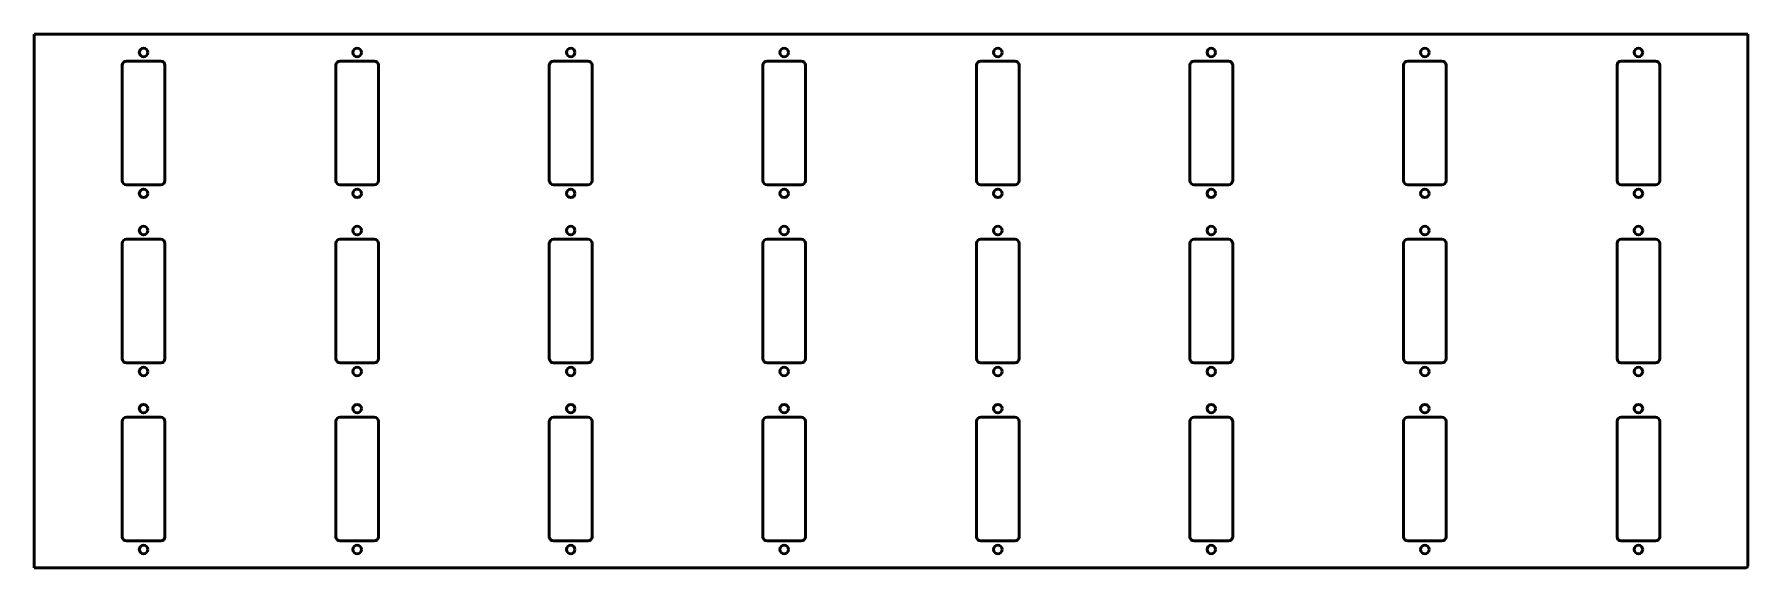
# Model space of a CAD drawing. Header units: millimetres. Extents: x 0 to 2006, y -209 to 416.
import ezdxf

# ---------------------------------------------------------------- set-up
doc = ezdxf.new("R2010")
doc.units = ezdxf.units.MM
doc.layers.add('IV_INTERIOR_PROFILES', color=7, linetype='Continuous', lineweight=50)
doc.layers.add('IV_OUTER_PROFILE', color=7, linetype='Continuous', lineweight=50)

msp = doc.modelspace()

# ---------------------------------------------------------------- linework, layer by layer
at = {"layer": 'IV_INTERIOR_PROFILES'}
for p, q in [((108, 384.2), (148, 384.2)), ((358, 384.2), (398, 384.2)), ((608, 384.2), (648, 384.2)), ((858, 384.2), (898, 384.2)), ((1108, 384.2), (1148, 384.2)), ((1358, 384.2), (1398, 384.2)), ((1608, 384.2), (1648, 384.2)), ((1858, 384.2), (1898, 384.2)), ((103, 244.2), (103, 379.2)), ((153, 379.2), (153, 244.2)), ((353, 244.2), (353, 379.2)), ((403, 379.2), (403, 244.2)), ((603, 244.2), (603, 379.2)), ((653, 379.2), (653, 244.2)), ((853, 244.2), (853, 379.2)), ((903, 379.2), (903, 244.2)), ((1103, 244.2), (1103, 379.2)), ((1153, 379.2), (1153, 244.2)), ((1353, 244.2), (1353, 379.2)), ((1403, 379.2), (1403, 244.2)), ((1603, 244.2), (1603, 379.2)), ((1653, 379.2), (1653, 244.2)), ((1853, 244.2), (1853, 379.2)), ((1903, 379.2), (1903, 244.2)), ((148, 239.2), (108, 239.2)), ((398, 239.2), (358, 239.2)), ((648, 239.2), (608, 239.2)), ((898, 239.2), (858, 239.2)), ((1148, 239.2), (1108, 239.2)), ((1398, 239.2), (1358, 239.2)), ((1648, 239.2), (1608, 239.2)), ((1898, 239.2), (1858, 239.2)), ((103, 35.6), (103, 170.6)), ((108, 175.6), (148, 175.6)), ((153, 170.6), (153, 35.6)), ((353, 35.6), (353, 170.6)), ((358, 175.6), (398, 175.6)), ((403, 170.6), (403, 35.6)), ((603, 35.6), (603, 170.6)), ((608, 175.6), (648, 175.6)), ((653, 170.6), (653, 35.6)), ((853, 35.6), (853, 170.6)), ((858, 175.6), (898, 175.6)), ((903, 170.6), (903, 35.6)), ((1103, 35.6), (1103, 170.6)), ((1108, 175.6), (1148, 175.6)), ((1153, 170.6), (1153, 35.6)), ((1353, 35.6), (1353, 170.6)), ((1358, 175.6), (1398, 175.6)), ((1403, 170.6), (1403, 35.6)), ((1603, 35.6), (1603, 170.6)), ((1608, 175.6), (1648, 175.6)), ((1653, 170.6), (1653, 35.6)), ((1853, 35.6), (1853, 170.6)), ((1858, 175.6), (1898, 175.6)), ((1903, 170.6), (1903, 35.6)), ((148, 30.6), (108, 30.6)), ((398, 30.6), (358, 30.6)), ((648, 30.6), (608, 30.6)), ((898, 30.6), (858, 30.6)), ((1148, 30.6), (1108, 30.6)), ((1398, 30.6), (1358, 30.6)), ((1648, 30.6), (1608, 30.6)), ((1898, 30.6), (1858, 30.6)), ((103, -172.9), (103, -37.9)), ((108, -32.9), (148, -32.9)), ((153, -37.9), (153, -172.9)), ((353, -172.9), (353, -37.9)), ((358, -32.9), (398, -32.9)), ((403, -37.9), (403, -172.9)), ((603, -172.9), (603, -37.9)), ((608, -32.9), (648, -32.9)), ((653, -37.9), (653, -172.9)), ((853, -172.9), (853, -37.9)), ((858, -32.9), (898, -32.9)), ((903, -37.9), (903, -172.9)), ((1103, -172.9), (1103, -37.9)), ((1108, -32.9), (1148, -32.9)), ((1153, -37.9), (1153, -172.9)), ((1353, -172.9), (1353, -37.9)), ((1358, -32.9), (1398, -32.9)), ((1403, -37.9), (1403, -172.9)), ((1603, -172.9), (1603, -37.9)), ((1608, -32.9), (1648, -32.9)), ((1653, -37.9), (1653, -172.9)), ((1853, -172.9), (1853, -37.9)), ((1858, -32.9), (1898, -32.9)), ((1903, -37.9), (1903, -172.9)), ((148, -177.9), (108, -177.9)), ((398, -177.9), (358, -177.9)), ((648, -177.9), (608, -177.9)), ((898, -177.9), (858, -177.9)), ((1148, -177.9), (1108, -177.9)), ((1398, -177.9), (1358, -177.9)), ((1648, -177.9), (1608, -177.9)), ((1898, -177.9), (1858, -177.9))]:
    msp.add_line(p, q, dxfattribs=at)
for centre in [(128, 394.2), (378, 394.2), (628, 394.2), (878, 394.2), (1128, 394.2), (1378, 394.2), (1628, 394.2), (1878, 394.2), (128, 229.2), (378, 229.2), (628, 229.2), (878, 229.2), (1128, 229.2), (1378, 229.2), (1628, 229.2), (1878, 229.2), (128, 185.6), (378, 185.6), (628, 185.6), (878, 185.6), (1128, 185.6), (1378, 185.6), (1628, 185.6), (1878, 185.6), (128, 20.6), (378, 20.6), (628, 20.6), (878, 20.6), (1128, 20.6), (1378, 20.6), (1628, 20.6), (1878, 20.6), (128, -22.9), (378, -22.9), (628, -22.9), (878, -22.9), (1128, -22.9), (1378, -22.9), (1628, -22.9), (1878, -22.9), (128, -187.9), (378, -187.9), (628, -187.9), (878, -187.9), (1128, -187.9), (1378, -187.9), (1628, -187.9), (1878, -187.9)]:
    msp.add_circle(centre, 5, dxfattribs=at)
for centre, start, end in [((108, 379.2), 90, 180), ((148, 379.2), 0, 90), ((358, 379.2), 90, 180), ((398, 379.2), 0, 90), ((608, 379.2), 90, 180), ((648, 379.2), 0, 90), ((858, 379.2), 90, 180), ((898, 379.2), 0, 90), ((1108, 379.2), 90, 180), ((1148, 379.2), 0, 90), ((1358, 379.2), 90, 180), ((1398, 379.2), 0, 90), ((1608, 379.2), 90, 180), ((1648, 379.2), 0, 90), ((1858, 379.2), 90, 180), ((1898, 379.2), 0, 90), ((108, 244.2), 180, 270), ((148, 244.2), 270, 0), ((358, 244.2), 180, 270), ((398, 244.2), 270, 0), ((608, 244.2), 180, 270), ((648, 244.2), 270, 0), ((858, 244.2), 180, 270), ((898, 244.2), 270, 0), ((1108, 244.2), 180, 270), ((1148, 244.2), 270, 0), ((1358, 244.2), 180, 270), ((1398, 244.2), 270, 0), ((1608, 244.2), 180, 270), ((1648, 244.2), 270, 0), ((1858, 244.2), 180, 270), ((1898, 244.2), 270, 0), ((108, 170.6), 90, 180), ((148, 170.6), 0, 90), ((358, 170.6), 90, 180), ((398, 170.6), 0, 90), ((608, 170.6), 90, 180), ((648, 170.6), 360, 90), ((858, 170.6), 90, 180), ((898, 170.6), 0, 90), ((1108, 170.6), 90, 180), ((1148, 170.6), 0, 90), ((1358, 170.6), 90, 180), ((1398, 170.6), 0, 90), ((1608, 170.6), 90, 180), ((1648, 170.6), 0, 90), ((1858, 170.6), 90, 180), ((1898, 170.6), 0, 90), ((108, 35.6), 180, 270), ((148, 35.6), 270, 0), ((358, 35.6), 180, 270), ((398, 35.6), 270, 0), ((608, 35.6), 180, 270), ((648, 35.6), 270, 0), ((858, 35.6), 180, 270), ((898, 35.6), 270, 0), ((1108, 35.6), 180, 270), ((1148, 35.6), 270, 0), ((1358, 35.6), 180, 270), ((1398, 35.6), 270, 0), ((1608, 35.6), 180, 270), ((1648, 35.6), 270, 0), ((1858, 35.6), 180, 270), ((1898, 35.6), 270, 0), ((108, -37.9), 90, 180), ((148, -37.9), 0, 90), ((358, -37.9), 90, 180), ((398, -37.9), 0, 90), ((608, -37.9), 90, 180), ((648, -37.9), 0, 90), ((858, -37.9), 90, 180), ((898, -37.9), 0, 90), ((1108, -37.9), 90, 180), ((1148, -37.9), 360, 90), ((1358, -37.9), 90, 180), ((1398, -37.9), 0, 90), ((1608, -37.9), 90, 180), ((1648, -37.9), 0, 90), ((1858, -37.9), 90, 180), ((1898, -37.9), 0, 90), ((108, -172.9), 180, 270), ((148, -172.9), 270, 360), ((358, -172.9), 180, 270), ((398, -172.9), 270, 360), ((608, -172.9), 180, 270), ((648, -172.9), 270, 360), ((858, -172.9), 180, 270), ((898, -172.9), 270, 360), ((1108, -172.9), 180, 270), ((1148, -172.9), 270, 360), ((1358, -172.9), 180, 270), ((1398, -172.9), 270, 360), ((1608, -172.9), 180, 270), ((1648, -172.9), 270, 360), ((1858, -172.9), 180, 270), ((1898, -172.9), 270, 360)]:
    msp.add_arc(centre, 5, start, end, dxfattribs=at)
at = {"layer": 'IV_OUTER_PROFILE'}
for p, q in [((0, 415.6), (2006, 415.6)), ((0, -209.3), (0, 415.6)), ((2006, 415.6), (2006, -207.3)), ((2004, -209.3), (0, -209.3))]:
    msp.add_line(p, q, dxfattribs=at)
msp.add_arc((2004, -207.3), 2, 270, 0, dxfattribs=at)

doc.saveas('drawing.dxf')
